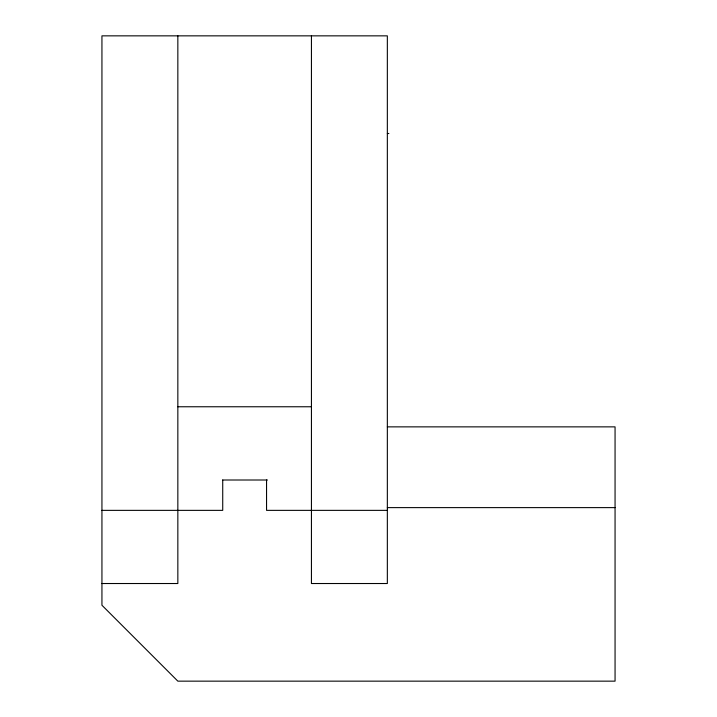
<?xml version="1.0" encoding="UTF-8"?>
<svg xmlns="http://www.w3.org/2000/svg" width="717" height="717" viewBox="0 0 717 717"><rect width="100%" height="100%" fill="white"/><g stroke="black" fill="none" stroke-linecap="round" stroke-linejoin="round"><path stroke-width="1.08" d="M387.341 133.505L388.865 133.505M177.843 406.763L311.438 406.763M387.341 426.866L615.061 426.866L615.061 681.15L177.843 681.15L101.939 605.247L101.939 35.85L387.341 35.85L387.341 583.521L311.438 583.521L311.438 35.85M222.646 480.005L267.414 480.005M387.341 507.618L615.061 507.618M101.939 510.361L222.727 510.361L222.727 480.005M387.341 510.361L266.554 510.361L266.554 480.005M101.939 583.521L177.843 583.521L177.843 35.85"/></g></svg>
